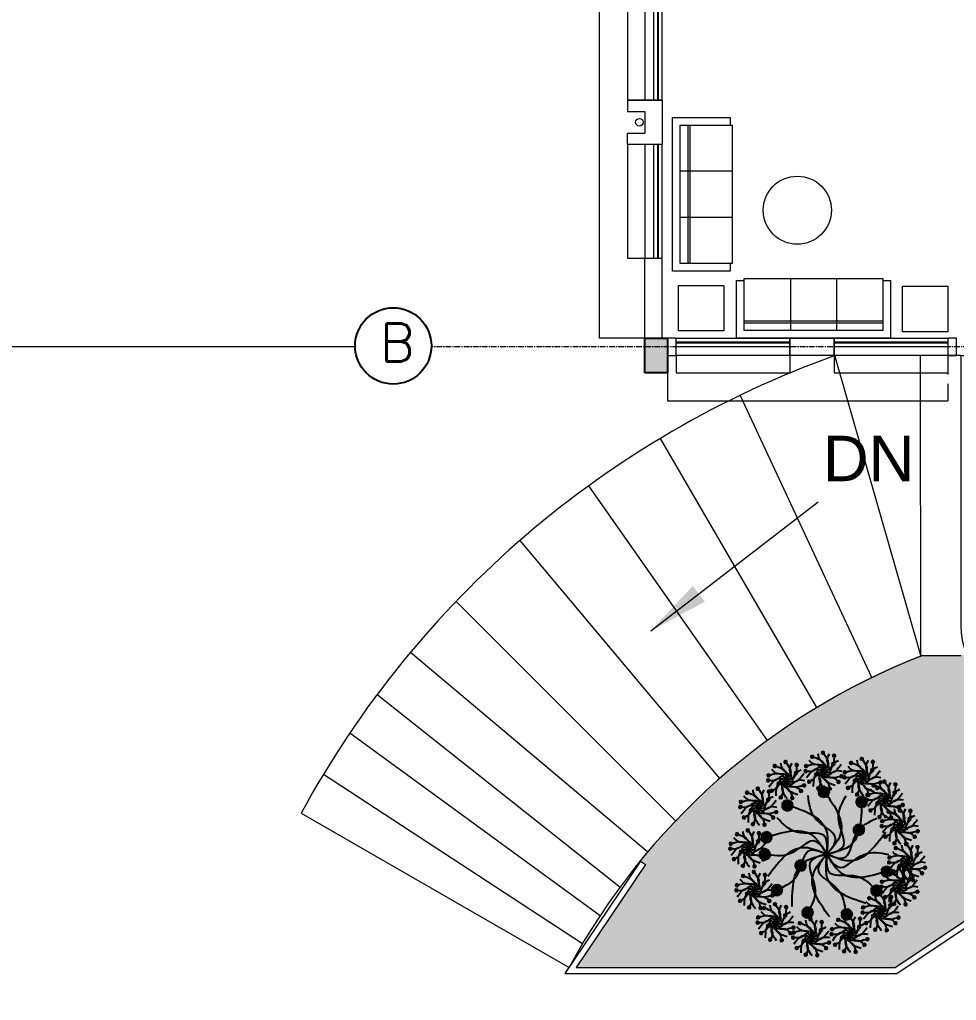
# Model space of a CAD drawing. Header units: inches. Extents: x 719368 to 6315912, y -2624014 to 446967.
# Drawn here: x 6151856 to 6164233, y -2566523 to -2553570 of the extents above; entities that cross this region are included whole.
import ezdxf
from ezdxf.lldxf.tags import DXFTag

# ---------------------------------------------------------------- set-up
doc = ezdxf.new("R2010")
doc.units = ezdxf.units.IN
doc.header["$LTSCALE"] = 20
doc.header["$MEASUREMENT"] = 0
doc.header["$PDMODE"] = 3
for name, pattern in [('CENTER', [2, 1.25, -0.25, 0.25, -0.25]), ('CENTER2', [1.125, 0.75, -0.125, 0.125, -0.125]), ('DASHED2', [0.375, 0.25, -0.125])]:
    doc.linetypes.add(name, pattern=pattern)
doc.layers.get('0').update_dxf_attribs({"color": 51, "lineweight": 30})
doc.layers.get('Defpoints').update_dxf_attribs({"lineweight": 25})
for name, color, linetype in [('Arrow', 7, 'Continuous'), ('grid text', 140, 'Continuous'), ('Tree', 3, 'Continuous')]:
    doc.layers.add(name, color=color, linetype=linetype)
for name, color, linetype, lineweight in [('CLL LEV.', 252, 'Continuous', 18), ('COLUMN', 2, 'Continuous', 25), ('DIM', 7, 'Continuous', 13), ('FIXTURE', 15, 'DASHDOT', 9), ('Furniture', 13, 'Continuous', 13), ('GRID', 202, 'CENTER', 5), ('hatch', 6, 'Continuous', 0), ('Landscaping', 82, 'Continuous', 9), ('PROJ.', 30, 'DASHED2', 13), ('Railing', 34, 'Continuous', 20), ('ramp', 9, 'Continuous', 5), ('WALL', 1, 'Continuous', 18), ('window', 71, 'Continuous', 18), ('Window-Wall', 7, 'Continuous', 20)]:
    doc.layers.add(name, color=color, linetype=linetype, lineweight=lineweight)
doc.styles.add('L120', font='simplex.shx', dxfattribs={"height": 1})
doc.styles.get("Standard").update_dxf_attribs({"font": 'TCCM____.TTF', "height": 100})
doc.styles.add('Tabrej', font='romans.shx')
doc.styles.add('Tabrej.', font='GOTHIC.TTF', dxfattribs={"height": 1})
tags = doc.linetypes.add('DASHDOT', pattern=[1, 0.5, -0.25, 0, -0.25]).pattern_tags.tags
tags[10:11] = [DXFTag(74, 4), DXFTag(75, 0), DXFTag(340, '0'), DXFTag(46, 1.0), DXFTag(50, 0.0), DXFTag(44, 0.0), DXFTag(45, 0.0)]
tags[8:9] = [DXFTag(74, 4), DXFTag(75, 0), DXFTag(340, '0'), DXFTag(46, 1.0), DXFTag(50, 0.0), DXFTag(44, 0.0), DXFTag(45, 0.0)]
tags[6:7] = [DXFTag(74, 4), DXFTag(75, 0), DXFTag(340, '0'), DXFTag(46, 1.0), DXFTag(50, 0.0), DXFTag(44, 0.0), DXFTag(45, 0.0)]
tags[4:5] = [DXFTag(74, 4), DXFTag(75, 0), DXFTag(340, '0'), DXFTag(46, 1.0), DXFTag(50, 0.0), DXFTag(44, 0.0), DXFTag(45, 0.0)]
doc.dimstyles.new('DIM', dxfattribs={"dimtxt": 0.8, "dimasz": 0.4, "dimexe": 0.18, "dimexo": 0.0625, "dimgap": 0.1, "dimtad": 0, "dimdec": 3, "dimzin": 0, "dimdsep": 46, "dimtxsty": 'Tabrej', "dimcen": 0, "dimclrd": 251, "dimclre": 256, "dimclrt": 7, "dimadec": 0, "dimazin": 0, "dimtfac": 1, "dimtdec": 3, "dimtofl": 0, "dimtmove": 0, "dimatfit": 3, "dimfxl": 1, "dimtolj": 1, "dimtzin": 0, "dimlwd": -1, "dimlwe": -1, "dimarcsym": 0})
doc.dimstyles.get("Standard").update_dxf_attribs({"dimtxt": 0.18, "dimasz": 0.18, "dimexe": 0.18, "dimexo": 0.0625, "dimgap": 0.09, "dimtad": 0, "dimtih": 1, "dimtoh": 1, "dimdec": 4, "dimzin": 0, "dimdsep": 46, "dimtxsty": 'Standard', "dimcen": 0.09, "dimadec": 0, "dimazin": 0, "dimtfac": 1, "dimtdec": 4, "dimtofl": 0, "dimtmove": 0, "dimatfit": 3, "dimfxl": 1, "dimtolj": 1, "dimtzin": 0, "dimarcsym": 0})

# ---------------------------------------------------------------- blocks, each defined once
blk = doc.blocks.new('CU')
at = {"layer": 'WALL', "linetype": 'CENTER2'}
h = blk.add_hatch(color=256, dxfattribs=at)
h.dxf.hatch_style = 1
h.paths.add_polyline_path([(0, 0.0350000000000001), (0, -0.2650000000000004), (0.4600000000000364, -0.2650000000000004), (0.4600000000000364, 0.035)])
at = {"layer": 'COLUMN', "linetype": 'CENTER2'}
blk.add_lwpolyline([(0, 0.0350000000000001), (0, -0.2650000000000004), (0.4600000000000364, -0.2650000000000004), (0.4600000000000364, 0.035), (0, 0.0350000000000001)], dxfattribs=at)
blk = doc.blocks.new('sofa1')
at = {"layer": 'Furniture'}
for p, q in [((1016, -1.867e-13), (-1016, 1.867e-13)), ((-1016, 1.867e-13), (-1016, -761.9999999999997)), ((-914.4, -101.5999999999998), (-914.4, -787.4000000000315)), ((914.4000000000619, -101.6000000000001), (-914.4, -101.5999999999998)), ((-304.7999999999798, -787.4000000000315), (-304.7999999999798, -101.5999999999999)), ((304.8000000000403, -787.4000000000316), (304.8000000000404, -101.6)), ((914.4000000000605, -787.4000000000319), (914.4000000000619, -101.6000000000001)), ((1016, -762), (1016, -1.867e-13)), ((-914.4, -203.1999999999998), (914.4, -203.2000000000002)), ((-914.4, -228.5999999999998), (914.4, -228.6000000000002)), ((-1016, -761.9999999999997), (-914.4, -761.9999999999997)), ((914.3999999999997, -762), (1016, -762)), ((-914.4, -787.4000000000315), (914.4000000000605, -787.4000000000319))]:
    blk.add_line(p, q, dxfattribs=at)
blk = doc.blocks.new('PLANTDF')
at = {"color": 1, "lineweight": -3}
for centre, start, end in [((9523.153699072403, -929.8370254456399), 278.6787355325631, 342.5072770895728), ((9523.21871112303, -929.8318026870965), 206.6787355312655, 270.5072770896726), ((9523.13968456489, -929.8553510241801), 302.6787355334631, 6.507277088643888), ((9523.138576382466, -929.9004695011748), 350.6787355326362, 54.507277088133), ((9523.2354713972, -929.8476559662345), 182.6787355316195, 246.5072770898981), ((9523.134335359508, -929.8777924869544), 326.6787355310985, 30.50727708836977), ((9523.24376809006, -929.892018900338), 134.6787355333775, 198.507277089071), ((9523.24433456, -929.8689556750328), 158.6787355324081, 222.5072770895164), ((9522.96468687786, -929.890799303193), 278.6787355325631, 342.5072770895728), ((9522.950672370347, -929.909124881734), 302.6787355334631, 6.507277088643888), ((9522.94956418792, -929.9542433587284), 350.6787355326362, 54.507277088133), ((9523.04645920266, -929.9014298237882), 182.6787355316195, 246.5072770898981), ((9522.945323164966, -929.9315663445076), 326.6787355310985, 30.50727708836977), ((9523.054755895517, -929.9457927578917), 134.6787355333775, 198.507277089071), ((9523.05532236546, -929.922729532586), 158.6787355324081, 222.5072770895164), ((9523.17395564638, -929.8259844103453), 254.6787355318637, 318.507277087344), ((9523.1713644264, -929.9314831950801), 38.67873553348718, 102.5072770877422), ((9523.19424209671, -929.9344573253377), 62.67873553118743, 126.5072770889639), ((9523.19695174116, -929.8241370136044), 230.6787355320873, 294.507277088827), ((9523.15167432236, -929.9194610050688), 14.67873553222624, 78.50727708772446), ((9523.216351576262, -929.9278691417012), 86.67873553321755, 150.5072770882663), ((9523.23386993518, -929.912857800972), 110.6787355335168, 174.5072770892628), ((9522.984943451838, -929.8797582678993), 254.6787355318637, 318.507277087344), ((9522.982352231855, -929.9852570526332), 38.67873553348718, 102.5072770877422), ((9523.005229902168, -929.9882311828908), 62.67873553118743, 126.5072770889639), ((9523.007939546615, -929.877910871158), 230.6787355320873, 294.507277088827), ((9522.962662127818, -929.9732348626221), 14.67873553222624, 78.50727708772446), ((9523.027339381717, -929.981642999254), 86.67873553321755, 150.5072770882663), ((9523.029698928487, -929.8855765446502), 206.6787355312655, 270.5072770896726), ((9523.04485774064, -929.966631658526), 110.6787355335168, 174.5072770892628), ((9523.361289236855, -929.8909964100154), 254.6787355318637, 318.507277087344), ((9523.358698016877, -929.9964951947501), 38.67873553348718, 102.5072770877422), ((9523.381575687188, -929.9994693250077), 62.67873553118743, 126.5072770889639), ((9523.384285331636, -929.8891490132744), 230.6787355320873, 294.507277088827), ((9523.34103266288, -929.9020374453099), 278.6787355325631, 342.5072770895728), ((9523.339007912838, -929.9844730047392), 14.67873553222624, 78.50727708772446), ((9523.403685166739, -929.9928811413713), 86.67873553321755, 150.5072770882663), ((9523.406044713509, -929.8968146867663), 206.6787355312655, 270.5072770896726), ((9523.327018155367, -929.92036302385), 302.6787355334631, 6.507277088643888), ((9523.325909972944, -929.965481500845), 350.6787355326362, 54.507277088133), ((9523.42120352566, -929.9778698006422), 110.6787355335168, 174.5072770892628), ((9523.42280498768, -929.9126679659047), 182.6787355316195, 246.5072770898981), ((9523.321668949984, -929.9428044866246), 326.6787355310985, 30.50727708836977), ((9523.43110168054, -929.9570309000079), 134.6787355333775, 198.507277089071), ((9523.431668150477, -929.9339676747028), 158.6787355324081, 222.5072770895164), ((9522.832177805763, -930.0611448106321), 302.6787355334631, 6.507277088643888), ((9522.927964638076, -930.0534497526863), 182.6787355316195, 246.5072770898981), ((9522.826828600384, -930.0835862734067), 326.6787355310985, 30.50727708836977), ((9522.936261330937, -930.0978126867896), 134.6787355333775, 198.507277089071), ((9522.936827800873, -930.0747494614847), 158.6787355324081, 222.5072770895164), ((9523.316382692858, -930.0419355932152), 278.6787355325631, 342.5072770895728), ((9523.302368185345, -930.060261171756), 302.6787355334631, 6.507277088643888), ((9523.398155017656, -930.0525661138104), 182.6787355316195, 246.5072770898981), ((9523.297018979965, -930.0827026345306), 326.6787355310985, 30.50727708836977), ((9523.40645171051, -930.0969290479137), 134.6787355333775, 198.507277089071), ((9523.407018180456, -930.0738658226088), 158.6787355324081, 222.5072770895164), ((9522.866448887253, -930.0317781967972), 254.6787355318637, 318.507277087344), ((9522.863857667275, -930.137276981532), 38.67873553348718, 102.5072770877422), ((9522.886735337584, -930.1402511117894), 62.67873553118743, 126.5072770889639), ((9522.889444982033, -930.029930800056), 230.6787355320873, 294.507277088827), ((9522.84619231328, -930.042819232092), 278.6787355325631, 342.5072770895728), ((9522.844167563237, -930.1252547915207), 14.67873553222624, 78.50727708772446), ((9522.908844817137, -930.1336629281527), 86.67873553321755, 150.5072770882663), ((9522.911204363903, -930.037596473548), 206.6787355312655, 270.5072770896726), ((9522.83106962334, -930.1062632876267), 350.6787355326362, 54.507277088133), ((9522.92636317606, -930.118651587424), 110.6787355335168, 174.5072770892628), ((9523.336639266836, -930.0308945579214), 254.6787355318637, 318.507277087344), ((9523.334048046852, -930.136393342656), 38.67873553348718, 102.5072770877422), ((9523.356925717164, -930.1393674729137), 62.67873553118743, 126.5072770889639), ((9523.359635361612, -930.0290471611803), 230.6787355320873, 294.507277088827), ((9523.314357942816, -930.1243711526448), 14.67873553222624, 78.50727708772446), ((9523.379035196716, -930.132779289277), 86.67873553321755, 150.5072770882663), ((9523.381394743486, -930.0367128346724), 206.6787355312655, 270.5072770896726), ((9523.301260002918, -930.1053796487506), 350.6787355326362, 54.507277088133), ((9523.396553555636, -930.1177679485482), 110.6787355335168, 174.5072770892628), ((9522.851616587606, -930.1180319267213), 254.6787355318637, 318.507277087344), ((9522.831360013628, -930.1290729620152), 278.6787355325631, 342.5072770895728), ((9522.829335263588, -930.2115085214444), 14.67873553222624, 78.50727708772446), ((9522.896372064257, -930.1238502034724), 206.6787355312655, 270.5072770896726), ((9522.817345506115, -930.1473985405563), 302.6787355334631, 6.507277088643888), ((9522.81623732369, -930.1925170175508), 350.6787355326362, 54.507277088133), ((9522.911530876407, -930.204905317348), 110.6787355335168, 174.5072770892628), ((9522.913132338428, -930.1397034826106), 182.6787355316195, 246.5072770898981), ((9522.811996300736, -930.16984000333), 326.6787355310985, 30.50727708836977), ((9522.921429031288, -930.184066416714), 134.6787355333775, 198.507277089071), ((9522.921995501225, -930.1610031914082), 158.6787355324081, 222.5072770895164), ((9522.849025367625, -930.2235307114553), 38.67873553348718, 102.5072770877422), ((9522.871903037936, -930.2265048417128), 62.67873553118743, 126.5072770889639), ((9522.87461268238, -930.1161845299803), 230.6787355320873, 294.507277088827), ((9522.894012517489, -930.2199166580763), 86.67873553321755, 150.5072770882663), ((9523.028163981247, -930.1883308580498), 254.6787355318637, 318.507277087344), ((9523.025572761266, -930.293829642784), 38.67873553348718, 102.5072770877422), ((9523.04845043158, -930.2968037730417), 62.67873553118743, 126.5072770889639), ((9523.051160076024, -930.1864834613092), 230.6787355320873, 294.507277088827), ((9523.007907407271, -930.1993718933444), 278.6787355325631, 342.5072770895728), ((9523.005882657228, -930.2818074527733), 14.67873553222624, 78.50727708772446), ((9523.070559911132, -930.2902155894052), 86.67873553321755, 150.5072770882663), ((9523.0729194579, -930.1941491348014), 206.6787355312655, 270.5072770896726), ((9522.99389289976, -930.217697471884), 302.6787355334631, 6.507277088643888), ((9522.992784717331, -930.26281594888), 350.6787355326362, 54.507277088133), ((9523.088078270048, -930.2752042486763), 110.6787355335168, 174.5072770892628), ((9523.089679732071, -930.2100024139386), 182.6787355316195, 246.5072770898981), ((9522.988543694377, -930.2401389346588), 326.6787355310985, 30.50727708836977), ((9523.097976424928, -930.254365348042), 134.6787355333775, 198.507277089071), ((9523.098542894868, -930.2313021227368), 158.6787355324081, 222.5072770895164), ((9523.460761159604, -930.2531015847452), 254.6787355318637, 318.507277087344), ((9523.458169939624, -930.3586003694801), 38.67873553348718, 102.5072770877422), ((9523.481047609934, -930.3615744997372), 62.67873553118743, 126.5072770889639), ((9523.48375725438, -930.251254188004), 230.6787355320873, 294.507277088827), ((9523.440504585627, -930.2641426200398), 278.6787355325631, 342.5072770895728), ((9523.438479835584, -930.3465781794687), 14.67873553222624, 78.50727708772446), ((9523.503157089486, -930.3549863161007), 86.67873553321755, 150.5072770882663), ((9523.505516636253, -930.258919861497), 206.6787355312655, 270.5072770896726), ((9523.42649007811, -930.28246819858), 302.6787355334631, 6.507277088643888), ((9523.425381895688, -930.3275866755754), 350.6787355326362, 54.507277088133), ((9523.520675448404, -930.339974975372), 110.6787355335168, 174.5072770892628), ((9523.522276910424, -930.2747731406344), 182.6787355316195, 246.5072770898981), ((9523.421140872731, -930.3049096613547), 326.6787355310985, 30.50727708836977), ((9523.530573603284, -930.3191360747376), 134.6787355333775, 198.507277089071), ((9522.898638930952, -930.3029132006261), 254.6787355318637, 318.507277087344), ((9522.896047710972, -930.4084119853608), 38.67873553348718, 102.5072770877422), ((9522.91892538128, -930.411386115618), 62.67873553118743, 126.5072770889639), ((9522.921635025728, -930.3010658038851), 230.6787355320873, 294.507277088827), ((9522.878382356976, -930.3139542359207), 278.6787355325631, 342.5072770895728), ((9522.876357606934, -930.3963897953496), 14.67873553222624, 78.50727708772446), ((9522.941034860833, -930.4047979319816), 86.67873553321755, 150.5072770882663), ((9522.943394407605, -930.3087314773774), 206.6787355312655, 270.5072770896726), ((9522.864367849465, -930.3322798144608), 302.6787355334631, 6.507277088643888), ((9522.86325966704, -930.3773982914554), 350.6787355326362, 54.507277088133), ((9522.958553219756, -930.3897865912528), 110.6787355335168, 174.5072770892628), ((9522.960154681774, -930.324584756515), 182.6787355316195, 246.5072770898981), ((9522.85901864408, -930.3547212772354), 326.6787355310985, 30.50727708836977), ((9522.968451374636, -930.3689476906185), 134.6787355333775, 198.507277089071), ((9522.96901784457, -930.3458844653136), 158.6787355324081, 222.5072770895164), ((9523.401171842115, -930.3444954964276), 254.6787355318637, 318.507277087344), ((9523.398580622135, -930.4499942811623), 38.67873553348718, 102.5072770877422), ((9523.421458292443, -930.4529684114196), 62.67873553118743, 126.5072770889639), ((9523.424167936892, -930.3426480996865), 230.6787355320873, 294.507277088827), ((9523.380915268139, -930.3555365317222), 278.6787355325631, 342.5072770895728), ((9523.378890518095, -930.4379720911513), 14.67873553222624, 78.50727708772446), ((9523.443567771996, -930.4463802277832), 86.67873553321755, 150.5072770882663), ((9523.445927318766, -930.3503137731785), 206.6787355312655, 270.5072770896726), ((9523.366900760626, -930.3738621102623), 302.6787355334631, 6.507277088643888), ((9523.365792578203, -930.4189805872568), 350.6787355326362, 54.507277088133), ((9523.461086130917, -930.4313688870544), 110.6787355335168, 174.5072770892628), ((9523.462687592935, -930.3661670523168), 182.6787355316195, 246.5072770898981), ((9523.361551555245, -930.3963035730368), 326.6787355310985, 30.50727708836977), ((9523.4709842858, -930.41052998642), 134.6787355333775, 198.507277089071), ((9523.471550755736, -930.387466761115), 158.6787355324081, 222.5072770895164), ((9523.024337759683, -930.4396295401199), 278.6787355325631, 342.5072770895728), ((9523.010323252172, -930.4579551186598), 302.6787355334631, 6.507277088643888), ((9523.106110084482, -930.4502600607144), 182.6787355316195, 246.5072770898981), ((9523.004974046788, -930.4803965814348), 326.6787355310985, 30.50727708836977), ((9523.114406777344, -930.4946229948176), 134.6787355333775, 198.507277089071), ((9523.11497324728, -930.4715597695127), 158.6787355324081, 222.5072770895164), ((9523.04459433366, -930.4285885048253), 254.6787355318637, 318.507277087344), ((9523.04200311368, -930.5340872895598), 38.67873553348718, 102.5072770877422), ((9523.064880783988, -930.5370614198174), 62.67873553118743, 126.5072770889639), ((9523.067590428436, -930.426741108084), 230.6787355320873, 294.507277088827), ((9523.022313009642, -930.522065099549), 14.67873553222624, 78.50727708772446), ((9523.08699026354, -930.5304732361806), 86.67873553321755, 150.5072770882663), ((9523.089349810312, -930.4344067815763), 206.6787355312655, 270.5072770896726), ((9523.009215069746, -930.5030735956548), 350.6787355326362, 54.507277088133), ((9523.104508622464, -930.515461895452), 110.6787355335168, 174.5072770892628), ((9523.241622356905, -930.4530323606084), 254.6787355318637, 318.507277087344), ((9523.239031136925, -930.5585311453433), 38.67873553348718, 102.5072770877422), ((9523.264618451685, -930.4511849638676), 230.6787355320873, 294.507277088827), ((9523.221365782929, -930.4640733959034), 278.6787355325631, 342.5072770895728), ((9523.219341032887, -930.5465089553322), 14.67873553222624, 78.50727708772446), ((9523.284018286788, -930.5549170919644), 86.67873553321755, 150.5072770882663), ((9523.286377833556, -930.4588506373597), 206.6787355312655, 270.5072770896726), ((9523.207351275416, -930.4823989744434), 302.6787355334631, 6.507277088643888), ((9523.206243092993, -930.527517451438), 350.6787355326362, 54.507277088133), ((9523.301536645708, -930.5399057512357), 110.6787355335168, 174.5072770892628), ((9523.303138107725, -930.4747039164977), 182.6787355316195, 246.5072770898981), ((9523.202002070035, -930.504840437218), 326.6787355310985, 30.50727708836977), ((9523.31143480059, -930.5190668506012), 134.6787355333775, 198.507277089071), ((9523.312001270524, -930.4960036252963), 158.6787355324081, 222.5072770895164), ((9523.261908807237, -930.5615052756008), 62.67873553118743, 126.5072770889639)]:
    blk.add_arc(centre, 0.0554807208591023, start, end, dxfattribs=at)
at = {"color": 64, "lineweight": -3}
for points in [[(9522.984576549074, -930.4444711169274), (9523.079264614229, -930.2173931453508), (9523.26974102952, -930.1555036063544), (9523.253927593123, -930.0204185416658), (9523.301271452268, -929.9068790221182)], [(9523.169098107033, -930.5120657327697), (9523.112229278096, -930.2726995464482), (9523.229950176798, -930.11067062981), (9523.137755829184, -930.0106794214947), (9523.109320960668, -929.8909959984517)], [(9523.192611385452, -929.8765721557463), (9523.249480214388, -930.1159383420676), (9523.131759315684, -930.2779672587061), (9523.223953663299, -930.3779584670211), (9523.252388531811, -930.4976418900644)], [(9523.003599190912, -929.9303460133003), (9523.190302954188, -930.0905706669485), (9523.190302954188, -930.290849422234), (9523.323663105799, -930.3175535311757), (9523.417015548666, -930.397665858)], [(9523.377132943408, -929.944166771588), (9523.282444878252, -930.1712447431654), (9523.09196846296, -930.2331342821602), (9523.107781899362, -930.3682193468496), (9523.060438040213, -930.4817588663975)], [(9523.358110301573, -930.4582918752158), (9523.171406538297, -930.2980672215676), (9523.171406538297, -930.097788466282), (9523.038046386682, -930.0710843573407), (9522.944693943817, -929.9909720305161)], [(9522.875026591184, -930.2813268734856), (9523.085103927873, -930.1532731836992), (9523.275580343165, -930.2151627226943), (9523.342188013205, -930.0965817049704), (9523.44722685498, -930.0325543263176)], [(9522.88229259381, -930.0849485583695), (9523.127516799681, -930.1048313074872), (9523.245237698386, -930.2668602241253), (9523.368824608824, -930.2100771717168), (9523.491437165805, -930.2200182163936)], [(9523.4866829013, -930.1073110150301), (9523.276605564608, -930.2353647048168), (9523.08612914932, -930.1734751658217), (9523.019521479277, -930.2920561835452), (9522.914482637503, -930.3560835621986)], [(9523.479416898672, -930.3036893301463), (9523.2341926928, -930.2838065810288), (9523.116471794096, -930.1217776643904), (9522.992884883659, -930.1785607167993), (9522.870272326676, -930.1686196721226)]]:
    blk.add_spline(points, degree=3, dxfattribs=at)
blk = doc.blocks.new('02PCAR01')
at = {"color": 0, "linetype": 'ByBlock'}
for p, q in [((-122.9401215569276, 26.61152007061128), (-92.4825269204805, 26.842350233243)), ((-89.35098485400908, 22.08449975347685), (-92.4825269204805, 26.842350233243)), ((-90.39052768432225, 26.87140577818968), (-54.31320606322538, 27.31692413403835)), ((-87.23477266372788, 22.08449975347685), (-90.39052768432225, 26.87140577818968)), ((-54.31320606322538, 27.31692413403835), (-67.49966556103323, 22.08449975347685)), ((-137.9997438427015, 26.02802630609608), (-144.9997438427015, 26.02802630609608)), ((-112.5247819854683, 20.16499277812227), (-137.9997438427015, 26.02802630609608)), ((-136.9130736546792, 23.49530788033076), (-115.5914849860858, 19.26288349976949)), ((-109.2888132979967, 22.08449975347685), (-122.9401215569276, 26.61152007061128)), ((-48.33139423533862, 25.72324851662847), (-60.00702973400735, 22.19852836608698)), ((-89.35098485400908, 22.08449975347685), (-109.2888132979967, 22.08449975347685)), ((-67.49966556103323, 22.08449975347685), (-87.23477266372788, 22.08449975347685)), ((-5.999743842701491, 20.97197369390415), (-39.99974384270149, 15.97197369390415)), ((-5.999743842701491, -20.97197369390392), (-39.99974384270149, -15.97197369390392)), ((-112.5133255233961, -20.10595152365045), (-137.9997438427015, -25.97197369390392)), ((-136.9130736546792, -23.35685276945196), (-115.5914849860858, -19.12442838889046)), ((-109.2888132979967, -21.94604464259828), (-122.9401215569276, -26.47306495973271)), ((-89.35098485400908, -21.94604464259805), (-109.2888132979967, -21.94604464259828)), ((-89.35098485400908, -21.94604464259805), (-92.4825269204805, -26.70389512236443)), ((-87.23477266372788, -21.94604464259828), (-90.39052768432225, -26.73295066731089)), ((-67.49966556103323, -21.94604464259828), (-87.23477266372788, -21.94604464259828)), ((-54.31320606322538, -27.17846902315955), (-67.49966556103323, -21.94604464259828)), ((-48.33139423534863, -25.52351837676929), (-60.00702973400189, -21.99879822623257)), ((-137.9997438427015, -25.97197369390392), (-144.9997438427015, -25.97197369390392)), ((-122.9401215569276, -26.47306495973271), (-92.4825269204805, -26.70389512236443)), ((-90.39052768432225, -26.73295066731089), (-54.31320606322538, -27.17846902315955))]:
    blk.add_line(p, q, dxfattribs=at)
for centre, radius, start, end in [((-30.01866529687959, -77.69189224817183), 108.3074141948626, 76.66074678640614, 96.565500417639), ((-145.4087945331544, 25.93781619222), 3.135129170786206, 92.11191054820024, 173.4899239594744), ((111.8924411696164, 0.09986506992822797), 258.7568396342944, 174.0141861234871, 185.985813876513), ((-77.24322301448001, -1914.326592704805), 1944.596564051584, 88.89024164479488, 92.01225468054943), ((-141.5738679889762, 24.61468900444811), 4.598671866932504, 94.39870535499537, 147.5288077091498), ((-8.860424086256671, 25.33013629940956), 3.135129170786206, 17.81787627694077, 78.39420676235203), ((-5.75369369883947, 24.64295367701561), 3.135129170786206, 14.3451658517873, 76.66074678640665), ((110.8856496775431, 0.09986506992822797), 260.7284208544678, 174.2342012638163, 185.7657987361837), ((-7.970602699153687, 0.09986506992822797), 131.0586831458065, 169.6897201036084, 190.3102798963917), ((-47.46438045953187, 22.85126538426834), 3, 31.14552362731522, 106.7983717813039), ((-87.12257143773559, 0.09986506992822797), 48.72014591624971, 330.077416555536, 29.92258344446025), ((-95.47226908039147, 0.9123484636440935), 93.12114487892485, 343.0347118802515, 15.8141098076295), ((-111.753063082509, 0.9132167133986968), 111.7567944633005, 346.3976144562911, 12.66699730641171), ((146.0145102396043, 0.09986506992822797), 262.311399289117, 175.797135393886, 184.202864606114), ((147.7145241552159, 0.1035530634626411), 261.0114132064164, 175.5918764209578, 184.4407231079924), ((-59.14001595820059, 19.32654523372685), 3, 106.7983717813039, 193.6630841216152), ((-142.7041877140125, 0.09986506992777322), 82.74774914337145, 347.0683172584346, 12.93168274156549), ((-59.14001595819491, -19.12681509387244), 3, 166.3369158783852, 253.201628218692), ((-145.4087945331537, -25.73808605236354), 3.135129170786206, 186.5100760405258, 267.888089451813), ((-47.46438045954187, -22.65153524440939), 3, 253.2016282186949, 328.8544763726824), ((-9.36582196846507, -25.23291203340614), 3.135129170786206, 281.3248561490798, 340.8825750929797), ((-6.153390125811029, -24.53717326141214), 3.135129170786206, 283.1155720064243, 344.5941487848717), ((-77.24322301448638, 1914.526322844674), 1944.596564051597, 267.9877453194509, 271.1097583552053), ((-141.5738679889762, -24.41495886459211), 4.598671866932504, 212.4711922908502, 265.6012946450047), ((-30.01866529687959, 77.89162238802783), 108.3074141948626, 263.434499582361, 283.1155720064253)]:
    blk.add_arc(centre, radius, start, end, dxfattribs=at)
blk = doc.blocks.new('1.5 M Window')
at = {"layer": 'CLL LEV.'}
for p, q in [((-0.2299999999995634, 0), (-0.4599999999991269, 0)), ((-0.4599999999991269, 0), (-0.4599999999991269, -1.5)), ((-0.4599999999991269, -1.5), (-0.2299999999995634, -1.5))]:
    blk.add_line(p, q, dxfattribs=at)
at = {"layer": 'window'}
for p, q in [((-0.0650000000005093, 0), (-0.0650000000005093, -1.5)), ((-0.0499999999992724, -1.5), (-0.0499999999992724, 0))]:
    blk.add_line(p, q, dxfattribs=at)
at = {"layer": 'Window-Wall'}
for p, q in [((0, 0), (-0.2299999999995634, 0)), ((-0.2299999999995634, 0), (-0.2299999999995634, -1.5)), ((-0.1149999999997817, 0), (-0.1149999999997817, -1.5)), ((0, -1.5), (0, 0)), ((-0.2299999999995634, -1.5), (0, -1.5))]:
    blk.add_line(p, q, dxfattribs=at)
blk = doc.blocks.new('New Shaft')
at = {"layer": 'FIXTURE'}
blk.add_circle((0.3274999999975989, -0.3024592772420078), 0.05, dxfattribs=at)
at = {"layer": 'WALL'}
for p, q in [((0.0349999999925785, 0), (0.6199999999971624, 0)), ((0.0349999999907595, -4.547e-13), (0.0349999999907595, -0.4599999999995817)), ((0.6199999999971624, -8.527e-13), (0.6199999999953434, -0.4600000000008322)), ((0.1849999999903957, -0.4600000000000364), (0.1849999999903957, -0.2300000000000182)), ((0.1849999999903957, -0.2299999999991655), (0.4699999999993452, -0.2299999999991087)), ((0.4699999999993452, -0.4599999999999796), (0.4699999999993452, -0.2299999999999613)), ((0.0349999999907595, -0.4599999999991269), (0.1849999999922147, -0.4599999999991269)), ((0.6199999999989814, -0.4599999999999796), (0.4699999999975262, -0.4599999999999796))]:
    blk.add_line(p, q, dxfattribs=at)
blk = doc.blocks.new('*D662')
at = {"layer": 'Defpoints', "color": 0, "transparency": 16777216}
for p in [(6145130.206370354, -2551591.166735649), (6145744.242635727, -2551591.166735649), (6156289.379609108, -2557891.234773159)]:
    blk.add_point(p, dxfattribs=at)
at = {"layer": 'DIM', "transparency": 16777216}
for p, q in [((6145744.180135727, -2551591.166735649), (6145130.026370354, -2551591.166735649)), ((6156289.317109108, -2557891.234773159), (6145130.026370354, -2557891.234773159))]:
    blk.add_line(p, q, dxfattribs=at)
at = {"layer": 'DIM', "color": 251, "transparency": 16777216}
for p, q in [((6145130.206370354, -2551591.666735649), (6145130.206370354, -2554739.398373452)), ((6145130.206370354, -2557890.734773159), (6145130.206370354, -2554743.003135357))]:
    blk.add_line(p, q, dxfattribs=at)
for points in [[(6145130.123037021, -2551591.666735649), (6145130.289703687, -2551591.666735649), (6145130.206370354, -2551591.166735649)], [(6145130.123037021, -2557890.734773159), (6145130.289703687, -2557890.734773159), (6145130.206370354, -2557891.234773159)]]:
    blk.add_solid(points, dxfattribs=at)
at = {"layer": 'DIM', "color": 7, "transparency": 16777216, "insert": (6145130.206370355, -2554741.200754403), "char_height": 0.5, "attachment_point": 5, "rotation": 90, "style": 'Tabrej'}
blk.add_mtext('\\A1;6300.068', dxfattribs=at)
blk = doc.blocks.new('*D663')
at = {"layer": 'Defpoints', "color": 0, "transparency": 16777216}
for p in [(6145130.206370354, -2557891.234773159), (6156289.379609108, -2557891.234773159), (6144604.717672348, -2561891.21209383)]:
    blk.add_point(p, dxfattribs=at)
at = {"layer": 'DIM', "transparency": 16777216}
for p, q in [((6156289.317109108, -2557891.234773159), (6145130.026370354, -2557891.234773159)), ((6144604.780172348, -2561891.21209383), (6145130.386370353, -2561891.21209383))]:
    blk.add_line(p, q, dxfattribs=at)
at = {"layer": 'DIM', "color": 251, "transparency": 16777216}
for p, q in [((6145130.206370354, -2557891.734773159), (6145130.206370354, -2559889.40914778)), ((6145130.206370354, -2561890.71209383), (6145130.206370354, -2559893.037719209))]:
    blk.add_line(p, q, dxfattribs=at)
for points in [[(6145130.123037021, -2557891.734773159), (6145130.289703687, -2557891.734773159), (6145130.206370354, -2557891.234773159)], [(6145130.123037021, -2561890.71209383), (6145130.289703687, -2561890.71209383), (6145130.206370354, -2561891.21209383)]]:
    blk.add_solid(points, dxfattribs=at)
at = {"layer": 'DIM', "color": 7, "transparency": 16777216, "insert": (6145130.206370355, -2559891.223433494), "char_height": 0.5, "attachment_point": 5, "rotation": 90, "style": 'Tabrej'}
blk.add_mtext('\\A1;3999.977', dxfattribs=at)
blk = doc.blocks.new('A$C792C4BBB')
at = {"lineweight": 30, "ltscale": 0.05}
h = blk.add_hatch(color=0, dxfattribs=at)
h.dxf.hatch_style = 1
h.paths.add_polyline_path([(-2.248883461155855, -3.774973341363875, 1), (-1.882883461154051, -3.774973341363875, 1)])
h = blk.add_hatch(color=0, dxfattribs=at)
h.dxf.hatch_style = 1
h.paths.add_polyline_path([(1.866116538843925, -3.774973341363875, 1), (2.23211653884573, -3.774973341363875, 1)])
at = {"layer": 'Landscaping'}
h = blk.add_hatch(dxfattribs=at)
h.set_pattern_fill('DOTS', color=256, scale=1.5, style=0)
h.set_pattern_definition([(0, (-7.821730925025568, -8.083454481365152), (0.046875, 0.09375), [0, -0.09375])])
edge = h.paths.add_edge_path()
edge.add_line((-6.973667041688585, -6.678957476426816), (-6.907281095408776, -6.723599453718758))
edge.add_line((-6.907281095408776, -6.723599453718758), (-7.821730925025568, -8.083454481365152))
edge.add_line((-7.821730925025568, -8.083454481365152), (-3.611177206244974, -8.083454481365152))
edge.add_line((-3.611177206244974, -8.083454481365152), (-2.287092830005349, -7.19729419895566))
edge.add_line((-2.287092830005349, -7.19729419895566), (2.297424124821191, -7.19729419895566))
edge.add_line((2.297424124821191, -7.19729419895566), (3.611804715064864, -8.076960099366488))
edge.add_line((3.611804715064864, -8.076960099366488), (7.814606241045027, -8.076960099366488))
edge.add_line((7.814606241045027, -8.076960099366488), (6.902570696675677, -6.720695293759157))
edge.add_line((6.902570696675677, -6.720695293759157), (6.973142958658282, -6.673238181321692))
edge.add_arc((0.0020360801152615, -12.28019155639104), 8.946186744209587, 38.81017989663218, 68.5702421947414)
edge.add_line((3.270617545024563, -3.952488843786397), (2.663009703963903, -3.951895578704983))
edge.add_arc((1.742999999996833, -3.559999999995947), 1.000000000002633, 270.00000000009976, 336.9275006287611, ccw=False)
edge.add_line((1.742999999998573, -4.559999999998581), (-1.742999999998574, -4.559999999998581))
edge.add_arc((-1.742999999998574, -3.559999999998582), 0.9999999999999982, 203.2085638020531, 270.00000000000006, ccw=False)
edge.add_line((-2.662076447852071, -3.95407928516972), (-3.271230085649634, -3.954329086337054))
edge.add_arc((0.0020360801218677, -12.28019155638202), 8.946186744199322, 111.4619927745131, 141.2368117026059)
at = {"layer": 'COLUMN', "lineweight": 30, "ltscale": 0.05}
for centre in [(-2.065883461154953, -3.774973341363875), (2.049116538844828, -3.774973341363875)]:
    blk.add_circle(centre, 0.183, dxfattribs=at)
at = {"layer": 'hatch', "color": 26}
blk.add_line((-6.973667041688585, -6.678957476426816), (-6.907281095408776, -6.723599453718758), dxfattribs=at)
at = {"layer": 'Railing', "color": 26}
for points in [[(-6.973667041688585, -6.678957476426816), (-7.971933772798858, -8.16345448136508), (-3.586876747407587, -8.16345448136508), (-2.262792371167961, -7.277294198955814), (2.273123665983803, -7.277294198955588), (3.587504256227475, -8.156960099366643), (7.970888473856259, -8.156960099366412), (6.973142958657732, -6.673238181322062)], [(-6.907281095408776, -6.723599453718758), (-7.821730925025568, -8.083454481365152), (-3.611177206244974, -8.083454481365152), (-2.287092830005349, -7.19729419895566), (2.297424124821191, -7.19729419895566), (3.611804715064864, -8.076960099366488), (7.814606241045027, -8.076960099366488), (6.902570696675677, -6.720695293759157), (6.973142958657732, -6.673238181322062)]]:
    blk.add_lwpolyline(points, dxfattribs=at)
at = {"layer": 'ramp', "ltscale": 0.05}
for p, q in [((2.73699953922798, 0.002247233205110888), (4.398392454228343, 0.002928535694032064)), ((3.2684760471261, -3.959999667033657), (3.26685186533517, 0.000655348939403666)), ((3.2684760471261, -3.959999667033657), (4.398392454228343, 0.002928535694032064)), ((-2.743000000000393, -2.842170943040401e-14), (-4.404392915000741, -0.0006813024889495978)), ((-3.271226660514913, -3.962681462346069), (-4.404392915000741, -0.0006813024889495978)), ((-3.917835409222164, -4.254400894638941), (-5.658324479138685, -0.5259026836475371)), ((3.915323834396048, -4.251188679851808), (5.652754361167879, -0.5212642467692348)), ((-6.714135057628965, -1.095557730772704), (-4.868299113487694, -4.271575284104486)), ((-6.714135057628994, -1.095557730772711), (-4.647904889643968, -4.650794209709616)), ((6.709031791721898, -1.090053170773025), (4.645718174436254, -4.646983089253105)), ((6.70903179172187, -1.090053170773018), (4.865801304705982, -4.267583533096968)), ((-7.65893932634485, -1.720246273094205), (-5.300774332181462, -5.085117226042954)), ((7.654348085999487, -1.713966614180642), (5.298943610906065, -5.080770503391562)), ((-8.56956229549624, -2.445015408919275), (-5.929549212752804, -5.588641538958157)), ((8.565565174111697, -2.437988651499261), (5.928131249512887, -5.58377895218603)), ((-9.410711301757445, -3.246743970358104), (-6.509848640061819, -6.145228441079304)), ((9.40737144159118, -3.239027068176789), (6.508886970869995, -6.139889729872422)), ((-10.01362933633567, -3.920201434970899), (-6.87627972200022, -6.553704736328541)), ((-3.271226660514913, -3.962681462346069), (-2.7413750763086, -3.962464181292432)), ((3.2684760471261, -3.959999667033657), (2.738624462919773, -3.960216948087293)), ((10.01084161494109, -3.911989818215297), (6.875652944682443, -6.548065356342804)), ((-10.45324869365544, -4.476986518467562), (-7.244629223432511, -7.020801480334029)), ((10.45091747616389, -4.468414157100334), (7.24438541537566, -7.014859838446476)), ((-10.81366292616252, -4.984737933064899), (-7.507802881963158, -7.397962614865023)), ((10.8117480238555, -4.975869804297055), (7.507868317128199, -7.391805002136323)), ((-11.16300462146096, -5.531498742472593), (-7.738400850697076, -7.766082195315647)), ((11.16153803193107, -5.522343914414478), (7.738768124536975, -7.759735332000481)), ((-11.45637764768844, -6.04258437038208), (-7.918136871745972, -8.083454481365258)), ((11.45533013047284, -6.033188758185965), (7.918764380565833, -8.076960099366516))]:
    blk.add_line(p, q, dxfattribs=at)
at = {"layer": 'ramp'}
blk.add_line((-3.271226660514913, -3.962681462346069), (-3.272850842305843, -0.002026446373008639), dxfattribs=at)
at = {"layer": 'ramp', "ltscale": 0.05}
for centre, radius, start, end in [((0.002036080121115447, -12.28019155638006), 13.04618674419723, 28.60950156388025, 70.30676995309634), ((0.002036080121087025, -12.28019155638006), 13.04618674419723, 109.7402216461176, 151.4374900353328), ((0.01365189116997101, -12.36584809032906), 9.013998446949811, 111.3718487858449, 151.6352732726829), ((-0.009509475126435518, -12.36585758832099), 9.013998446949811, 28.41171832653033, 68.67514281336818)]:
    blk.add_arc(centre, radius, start, end, dxfattribs=at)
at = {"layer": 'WALL'}
blk.add_line((-2.741376086954347, -3.959999667033657), (-2.741376086954347, -3.959999667033657), dxfattribs=at)
at = {"layer": 'Window-Wall', "lineweight": 15}
for p, q in [((-2.742999999998573, 0), (-2.742999999998573, -3.559999999998581)), ((-2.742999999998573, 0), (2.742999999998573, 0)), ((2.742999999998573, 0), (2.742999999998573, -3.559999999998581))]:
    blk.add_line(p, q, dxfattribs=at)
at = {"layer": 'Window-Wall', "lineweight": 15, "ltscale": 0.03}
blk.add_line((-1.742999999998573, -4.559999999998581), (1.742999999998573, -4.559999999998581), dxfattribs=at)
for centre, start, end in [((-1.742999999998573, -3.559999999998581), 180.000000000026, 270), ((1.742999999998573, -3.559999999998581), 270, 0)]:
    blk.add_arc(centre, 1, start, end, dxfattribs=at)
at = {"layer": 'Arrow', "xscale": 0.03390129313220053, "yscale": 0.03390129313220053, "zscale": 0.03390129313220053, "rotation": 180}
blk.add_blockref('02PCAR01', (-2.639206326193252, -2.436421109214479), dxfattribs=at)
at = {"layer": 'Tree'}
for p, xscale, yscale, zscale, rotation in [((-7349.158775923259, 137.2548157973457), 0.7682003146567565, 0.7682003146567565, 0.7682003146567565, 4.47054656640355), ((-7349.653470538027, 137.1334002991792), 0.7682003146567565, 0.7682003146567565, 0.7682003146567565, 4.47054656640355), ((-7348.645762329191, 137.172538792724), 0.7682003146567565, 0.7682003146567565, 0.7682003146567565, 4.47054656640355), ((-24952.15275736312, 476.6817059034727), 2.608229868621348, 2.608229868621348, 2.608229868621348, 4.47054656640355), ((-7348.348378356465, 136.8754127738294), 0.7682003146567565, 0.7682003146567565, 0.7682003146567565, 4.47054656640355), ((-7350.020611115884, 136.7812581661259), 0.7682003146567565, 0.7682003146567565, 0.7682003146567565, 4.47054656640355), ((-7353.703357898133, 136.6778212634809), 0.7682003146567565, 0.7682003146567565, 0.7682003146567565, 4.47054656640355), ((-7353.190344304064, 136.5955442588594), 0.7682003146567565, 0.7682003146567565, 0.7682003146567565, 4.47054656640355), ((7353.186739492615, 136.5955442588594), -0.7682003146567565, 0.7682003146567565, 0.7682003146567565, 355.5294534335964), ((7353.699753086686, 136.6778212634809), -0.7682003146567565, 0.7682003146567565, 0.7682003146567565, 355.5294534335964), ((-7354.1980525129, 136.5564057653145), 0.7682003146567565, 0.7682003146567565, 0.7682003146567565, 4.47054656640355), ((-7348.151646937607, 136.5280098905737), 0.7682003146567565, 0.7682003146567565, 0.7682003146567565, 4.47054656640355), ((7354.194447701457, 136.5564057653145), -0.7682003146567565, 0.7682003146567565, 0.7682003146567565, 355.5294534335964), ((-7354.565193090755, 136.2042636322612), 0.7682003146567565, 0.7682003146567565, 0.7682003146567565, 4.47054656640355), ((-24956.69733933799, 476.104711369608), 2.608229868621348, 2.608229868621348, 2.608229868621348, 4.47054656640355), ((-7352.892960331336, 136.2984182399648), 0.7682003146567565, 0.7682003146567565, 0.7682003146567565, 4.47054656640355), ((-7350.152787584932, 136.2310289970319), 0.7682003146567565, 0.7682003146567565, 0.7682003146567565, 4.47054656640355), ((7352.889355519897, 136.2984182399648), -0.7682003146567565, 0.7682003146567565, 0.7682003146567565, 355.5294534335964), ((24956.69373452655, 476.104711369608), -2.608229868621348, 2.608229868621348, 2.608229868621348, 355.5294534335964), ((7354.561588279314, 136.2042636322612), -0.7682003146567565, 0.7682003146567565, 0.7682003146567565, 355.5294534335964), ((-7352.696228912481, 135.9510153567089), 0.7682003146567565, 0.7682003146567565, 0.7682003146567565, 4.47054656640355), ((-7348.055568072627, 136.0480440680007), 0.7682003146567565, 0.7682003146567565, 0.7682003146567565, 4.47054656640355), ((7352.692624101038, 135.9510153567089), -0.7682003146567565, 0.7682003146567565, 0.7682003146567565, 355.5294534335964), ((-7350.072010168819, 135.6808043631035), 0.7682003146567565, 0.7682003146567565, 0.7682003146567565, 4.47054656640355), ((-7348.156220626499, 135.72806534123), 0.7682003146567565, 0.7682003146567565, 0.7682003146567565, 4.47054656640355), ((-7354.697369559807, 135.6540344631671), 0.7682003146567565, 0.7682003146567565, 0.7682003146567565, 4.47054656640355), ((7354.693764748366, 135.6540344631671), -0.7682003146567565, 0.7682003146567565, 0.7682003146567565, 355.5294534335964), ((-7352.600150047499, 135.4710495341361), 0.7682003146567565, 0.7682003146567565, 0.7682003146567565, 4.47054656640355), ((7352.596545236053, 135.4710495341361), -0.7682003146567565, 0.7682003146567565, 0.7682003146567565, 355.5294534335964), ((-7348.405177920762, 135.3873472945311), 0.7682003146567565, 0.7682003146567565, 0.7682003146567565, 4.47054656640355), ((-7352.700802601372, 135.1510708073653), 0.7682003146567565, 0.7682003146567565, 0.7682003146567565, 4.47054656640355), ((-7349.792983748291, 135.2552968291153), 0.7682003146567565, 0.7682003146567565, 0.7682003146567565, 4.47054656640355), ((7352.69719778993, 135.1510708073653), -0.7682003146567565, 0.7682003146567565, 0.7682003146567565, 355.5294534335964), ((-7354.616592143691, 135.1038098292388), 0.7682003146567565, 0.7682003146567565, 0.7682003146567565, 4.47054656640355), ((-7349.323034598459, 135.0572143282411), 0.7682003146567565, 0.7682003146567565, 0.7682003146567565, 4.47054656640355), ((-7348.816380810338, 135.1012326617685), 0.7682003146567565, 0.7682003146567565, 0.7682003146567565, 4.47054656640355), ((7354.61298733225, 135.1038098292388), -0.7682003146567565, 0.7682003146567565, 0.7682003146567565, 355.5294534335964), ((-7352.949759895635, 134.8103527606664), 0.7682003146567565, 0.7682003146567565, 0.7682003146567565, 4.47054656640355), ((7352.94615508419, 134.8103527606664), -0.7682003146567565, 0.7682003146567565, 0.7682003146567565, 355.5294534335964), ((-7354.337565723165, 134.6783022952505), 0.7682003146567565, 0.7682003146567565, 0.7682003146567565, 4.47054656640355), ((7354.333960911717, 134.6783022952505), -0.7682003146567565, 0.7682003146567565, 0.7682003146567565, 355.5294534335964), ((-7353.360962785211, 134.5242381279038), 0.7682003146567565, 0.7682003146567565, 0.7682003146567565, 4.47054656640355), ((7353.357357973765, 134.5242381279038), -0.7682003146567565, 0.7682003146567565, 0.7682003146567565, 355.5294534335964), ((-7353.867616573332, 134.4802197943763), 0.7682003146567565, 0.7682003146567565, 0.7682003146567565, 4.47054656640355), ((7353.864011761885, 134.4802197943763), -0.7682003146567565, 0.7682003146567565, 0.7682003146567565, 355.5294534335964)]:
    blk.add_blockref('PLANTDF', p, dxfattribs=dict(at, xscale=xscale, yscale=yscale, zscale=zscale, rotation=rotation))
at = {"layer": 'WALL', "char_height": 0.6, "width": 2.986567828766738, "attachment_point": 1, "rotation": 0.0234957996067012, "style": 'Tabrej.'}
for s, insert in [('{\\fArial|b0|i0|c0|p34;PORCH}', (-1.601871709501111, -0.7321673920911564)), ('{\\fArial|b0|i0|c0|p34;DN}', (-4.56560676326005, -1.060214293883824)), ('{\\fArial|b0|i0|c0|p34;UP}', (9.75142328842523, -7.908775458450677))]:
    blk.add_mtext(s, dxfattribs=dict(at, insert=insert))
at = {"layer": 'DIM'}
for points, override in [([(-6.836690712339418, -3.635258387424166), (-4.62830561480456, -1.933942777153256)], {"dimscale": 40, "dimtxt": 1, "dimasz": 0.02, "dimdec": 2, "dimpost": "'", "dimtxsty": 'L120', "dimtdec": 2, "dimarcsym": 1}), ([(8.010879118321682, -5.576818671840186), (9.994663876079798, -7.93903332964814)], {"dimscale": 40, "dimtxt": 1, "dimasz": 0.02, "dimgap": 0.09, "dimtad": 0, "dimdec": 2, "dimpost": "'", "dimtxsty": 'L120', "dimtdec": 2, "dimarcsym": 1})]:
    blk.add_leader(points, dimstyle='Standard', override=override, dxfattribs=at)
blk = doc.blocks.new('GROUND FLOOR')
at = {"layer": 'CLL LEV.'}
for p, q in [((1.321112632096629, 8.08345448136697), (1.321112632096629, 7.85345448136697)), ((2.821112632096629, 8.08345448136697), (2.821112632096629, 7.85345448136697)), ((3.406112632101213, 8.08345448136697), (3.406112632101213, 7.85345448136697)), ((4.906112632101213, 8.08345448136697), (4.906112632101213, 7.85345448136697)), ((1.321112632096629, 7.85345448136697), (2.821112632096629, 7.85345448136697)), ((3.406112632101213, 7.85345448136697), (4.906112632101213, 7.85345448136697))]:
    blk.add_line(p, q, dxfattribs=at)
at = {"layer": 'FIXTURE'}
for points in [[(1.349571698225191, 8.409175414492893), (1.349571698225191, 9.009175414493257), (1.949571698225554, 9.009175414493257), (1.949571698225554, 8.409175414492893), (1.349571698225191, 8.409175414492893)], [(4.307569010825318, 8.397308445064482), (4.307569010825318, 8.997308445064846), (4.907569010825682, 8.997308445064846), (4.907569010825682, 8.397308445064482), (4.307569010825318, 8.397308445064482)]]:
    blk.add_lwpolyline(points, dxfattribs=at)
blk.add_circle((2.919672966836515, 10.00219057748836), 0.45, dxfattribs=at)
at = {"layer": 'PROJ.'}
for p, q in [((0.3061126321098709, 8.313454481364715), (0.3061126321098709, 13.78347716048838)), ((0.9061126321098709, 8.313454481364715), (0.3061126321098709, 8.313454481364715)), ((1.206112632111399, 8.083431802243467), (1.206112632111399, 7.483431802243468)), ((1.206112632111399, 7.483431802243468), (4.906112632133954, 7.483431802243468))]:
    blk.add_line(p, q, dxfattribs=at)
at = {"layer": 'PROJ.', "ltscale": 0.05}
blk.add_line((4.906112632133954, 8.08345448136697), (4.906112632133954, 7.483431802243468), dxfattribs=at)
at = {"layer": 'WALL'}
for p, q in [((0.9061126321098709, 8.313454481364715), (0.9061126321098709, 9.370977160484017)), ((0.9061126321103075, 9.370977160484017), (1.136112632109871, 9.370977160484017)), ((1.136112632109871, 8.313454481364715), (1.136112632109871, 9.370977160484017))]:
    blk.add_line(p, q, dxfattribs=at)
for points in [[(1.321112632096629, 8.083454481365152), (1.321112632096629, 8.313454481364715), (1.206112632095028, 8.313454481364715), (1.206112632095028, 8.083454481365152), (1.321112632096629, 8.083454481365152)], [(1.321112632113, 8.083431802243467), (1.321112632113, 8.31343180224303), (1.206112632111399, 8.31343180224303), (1.206112632111399, 8.083431802243467), (1.321112632113, 8.083431802243467)], [(5.021112576478117, 8.08345448136697), (5.021112576478117, 8.313454481366534), (4.906112576476517, 8.313454481366534), (4.906112576476517, 8.08345448136697), (5.021112576478117, 8.08345448136697)]]:
    blk.add_lwpolyline(points, dxfattribs=at)
blk.add_lwpolyline([(2.821112632096629, 8.313454481366534), (3.406112632117583, 8.313454481366534), (3.406112632117583, 8.08345448136697), (2.821112632096629, 8.08345448136697)], close=True, dxfattribs=at)
at = {"layer": 'window'}
for p, q in [((1.321112632096629, 8.263454481367262), (2.821112632096629, 8.263454481367262)), ((2.821112632096629, 8.248454481366025), (1.321112632096629, 8.248454481366025)), ((3.406112632117583, 8.263454481367262), (4.906112632117583, 8.263454481367262)), ((4.906112632117583, 8.248454481366025), (3.406112632117583, 8.248454481366025))]:
    blk.add_line(p, q, dxfattribs=at)
at = {"layer": 'Window-Wall'}
for p, q in [((1.321112632096629, 8.08345448136697), (1.321112632096629, 8.313454481366534)), ((1.321112632096629, 8.313454481366534), (2.821112632096629, 8.313454481366534)), ((2.821112632096629, 8.313454481366534), (2.821112632096629, 8.08345448136697)), ((3.406112632117583, 8.08345448136697), (3.406112632117583, 8.313454481366534)), ((3.406112632117583, 8.313454481366534), (4.906112632117583, 8.313454481366534)), ((4.906112632117583, 8.313454481366534), (4.906112632117583, 8.08345448136697)), ((2.821112632096629, 8.198454481366753), (1.321112632096629, 8.198454481366753)), ((4.906112632117583, 8.198454481366753), (3.406112632117583, 8.198454481366753)), ((2.821112632096629, 8.08345448136697), (1.321112632096629, 8.08345448136697)), ((4.906112632117583, 8.08345448136697), (3.406112632117583, 8.08345448136697))]:
    blk.add_line(p, q, dxfattribs=at)
at = {"layer": 'COLUMN', "linetype": 'CENTER2', "xscale": -1, "rotation": 270}
blk.add_blockref('CU', (1.171112632111544, 7.853454481364679), dxfattribs=at)
at = {"layer": 'FIXTURE', "extrusion": (0, 0, -1), "zscale": -0.0009999999966712}
for p, xscale, yscale, rotation in [((-1.271567979216343, 10.21196855106791), 0.0009999999966794348, 0.0009999999966794348, 270), ((-3.133447648253423, 8.313454481366534), 0.000999999996565748, 0.000999999996565748, 180)]:
    blk.add_blockref('sofa1', p, dxfattribs=dict(at, xscale=xscale, yscale=yscale, rotation=rotation))
at = {"layer": 'ramp'}
blk.add_blockref('A$C792C4BBB', (7.821730925024895, 8.083454481365152), dxfattribs=at)
at = {"layer": 'WALL'}
for p in [(1.136112632109871, 12.95597716049224), (1.136112632109871, 10.87097716047219)]:
    blk.add_blockref('1.5 M Window', p, dxfattribs=at)
at = {"layer": 'WALL', "rotation": 270}
blk.add_blockref('New Shaft', (1.136112632109871, 11.490977160483), dxfattribs=at)

msp = doc.modelspace()

# ---------------------------------------------------------------- linework, layer by layer
at = {"layer": 'GRID', "ltscale": 3}
msp.add_line((6178679.05651474, -2557891.234773159), (6157296.32130146, -2557891.234773159), dxfattribs=at)
at = {"layer": 'grid text'}
msp.add_circle((6156792.850455284, -2557879.551177502), 503.6063937004656, dxfattribs=at)

# ---------------------------------------------------------------- block references
at = {"layer": 'Window-Wall', "xscale": 1000, "yscale": 1000, "zscale": 1000}
msp.add_blockref('GROUND FLOOR', (6159211.621833801, -2566089.666575432), dxfattribs=at)

# ---------------------------------------------------------------- texts
at = {"layer": 'grid text', "insert": (6156620.036681175, -2557583.269787788), "char_height": 500, "attachment_point": 1, "style": 'Tabrej'}
msp.add_mtext_dynamic_manual_height_columns('B', width=0.5, gutter_width=23.99999999999999, heights=[0], dxfattribs=at)

# ---------------------------------------------------------------- dimensions: what is measured, and where the dimension line sits
at = {"layer": 'DIM'}
for base, p1, p2, picture, middle in [((6145130.206370354, -2551591.166735649), (6156289.379609108, -2557891.234773159), (6145744.242635727, -2551591.166735649), '*D662', (6145130.206370355, -2554741.200754403)), ((6145130.206370354, -2557891.234773159), (6144604.717672348, -2561891.21209383), (6156289.379609108, -2557891.234773159), '*D663', (6145130.206370355, -2559891.223433494))]:
    dim = msp.add_linear_dim(base=base, p1=p1, p2=p2, angle=90, dimstyle='DIM', override={"dimtxt": 0.5, "dimasz": 0.5, "dimarcsym": 1}, dxfattribs=at)
    dim.commit()
    dim.dimension.update_dxf_attribs({"geometry": picture, "text_midpoint": middle})

doc.saveas('drawing.dxf')
